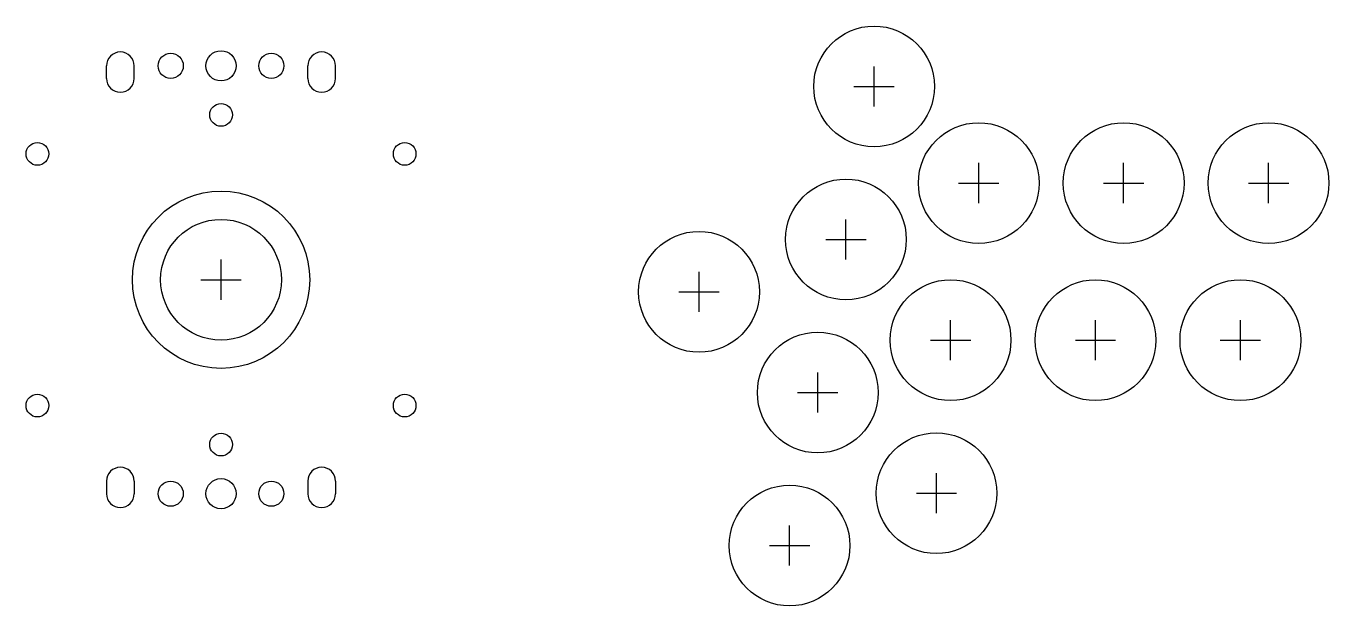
# Model space of a CAD drawing. Header units: millimetres. Extents: x -39 to 220, y -65 to 50.
import ezdxf

# ---------------------------------------------------------------- set-up
doc = ezdxf.new("R2010")
doc.units = ezdxf.units.MM
for name, color, linetype in [('BUTTONS', 1, 'Continuous'), ('GL_PLATE_HOLES', 2, 'Continuous'), ('JOYSTICK_BORE_24', 5, 'Continuous'), ('JOYSTICK_BORE_35.25', 3, 'Continuous'), ('REFERENCE', 8, 'Continuous')]:
    doc.layers.add(name, color=color, linetype=linetype)

msp = doc.modelspace()

# ---------------------------------------------------------------- linework, layer by layer
at = {"layer": 'BUTTONS'}
for centre in [(129.8, 38.4), (150.6, 19.2), (179.4, 19.2), (208.2, 19.2), (124.2, 8), (95, -2.4), (145, -12), (173.8, -12), (202.6, -12), (118.6, -22.4), (142.2, -42.4), (113, -52.8)]:
    msp.add_circle(centre, 12, dxfattribs=at)
at = {"layer": 'GL_PLATE_HOLES'}
for p, q in [((-22.75, 40), (-22.75, 42.5)), ((-17.25, 40), (-17.25, 42.5)), ((17.25, 40), (17.25, 42.5)), ((22.75, 40), (22.75, 42.5)), ((-22.75, -40), (-22.75, -42.5)), ((-17.25, -40), (-17.25, -42.5)), ((17.25, -40), (17.25, -42.5)), ((22.75, -40), (22.75, -42.5))]:
    msp.add_line(p, q, dxfattribs=at)
for centre, radius in [((-10, 42.5), 2.5), ((0, 42.5), 3), ((10, 42.5), 2.5), ((0, 32.75), 2.25), ((-36.5, 25), 2.25), ((36.5, 25), 2.25), ((-36.5, -25), 2.25), ((36.5, -25), 2.25), ((0, -32.75), 2.25), ((-10, -42.5), 2.5), ((0, -42.5), 3), ((10, -42.5), 2.5)]:
    msp.add_circle(centre, radius, dxfattribs=at)
for centre, start, end in [((-20, 42.5), 0, 180), ((20, 42.5), 0, 180), ((-20, 40), 180, 360), ((20, 40), 180, 360), ((-20, -40), 0, 180), ((20, -40), 0, 180), ((-20, -42.5), -180, 0), ((20, -42.5), -180, 0)]:
    msp.add_arc(centre, 2.75, start, end, dxfattribs=at)
at = {"layer": 'JOYSTICK_BORE_24'}
msp.add_circle((0, 0), 12, dxfattribs=at)
at = {"layer": 'JOYSTICK_BORE_35.25'}
msp.add_circle((0, 0), 17.62, dxfattribs=at)
at = {"layer": 'REFERENCE'}
for p, q in [((129.8, 34.4), (129.8, 42.4)), ((125.8, 38.4), (133.8, 38.4)), ((150.6, 15.2), (150.6, 23.2)), ((179.4, 15.2), (179.4, 23.2)), ((208.2, 15.2), (208.2, 23.2)), ((146.6, 19.2), (154.6, 19.2)), ((175.4, 19.2), (183.4, 19.2)), ((204.2, 19.2), (212.2, 19.2)), ((124.2, 4), (124.2, 12)), ((120.2, 8), (128.2, 8)), ((0, -4), (0, 4)), ((-4, 0), (4, 0)), ((95, -6.4), (95, 1.6)), ((91, -2.4), (99, -2.4)), ((145, -16), (145, -8)), ((173.8, -16), (173.8, -8)), ((202.6, -16), (202.6, -8)), ((141, -12), (149, -12)), ((169.8, -12), (177.8, -12)), ((198.6, -12), (206.6, -12)), ((118.6, -26.4), (118.6, -18.4)), ((114.6, -22.4), (122.6, -22.4)), ((142.2, -46.4), (142.2, -38.4)), ((138.2, -42.4), (146.2, -42.4)), ((113, -56.8), (113, -48.8)), ((109, -52.8), (117, -52.8))]:
    msp.add_line(p, q, dxfattribs=at)

doc.saveas('drawing.dxf')
